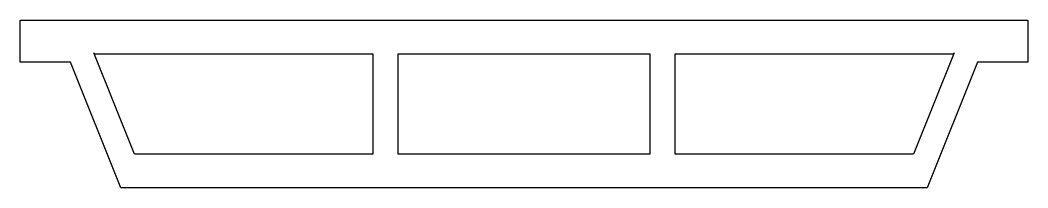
# Model space of a CAD drawing. Header units: millimetres. Extents: x 0 to 12000, y 0 to 2000.
import ezdxf

# ---------------------------------------------------------------- set-up
doc = ezdxf.new("R2010")
doc.units = ezdxf.units.MM

msp = doc.modelspace()

# ---------------------------------------------------------------- linework, layer by layer
for points in [[(10800, 0), (1200, 0), (600, 1500), (0, 1500), (0, 2000), (12000, 2000), (12000, 1500), (11400, 1500)], [(7500, 400), (4500, 400), (4500, 1600), (7500, 1600)]]:
    msp.add_lwpolyline(points, close=True)
for points in [[(0, 2000), (0, 2000)], [(12000, 2000), (12000, 2000)], [(883, 1600), (4200, 1600), (4200, 400), (1363, 400), (879, 1611)], [(11121, 1611), (10637, 400), (7800, 400), (7800, 1600), (11117, 1600)]]:
    msp.add_lwpolyline(points)

doc.saveas('drawing.dxf')
